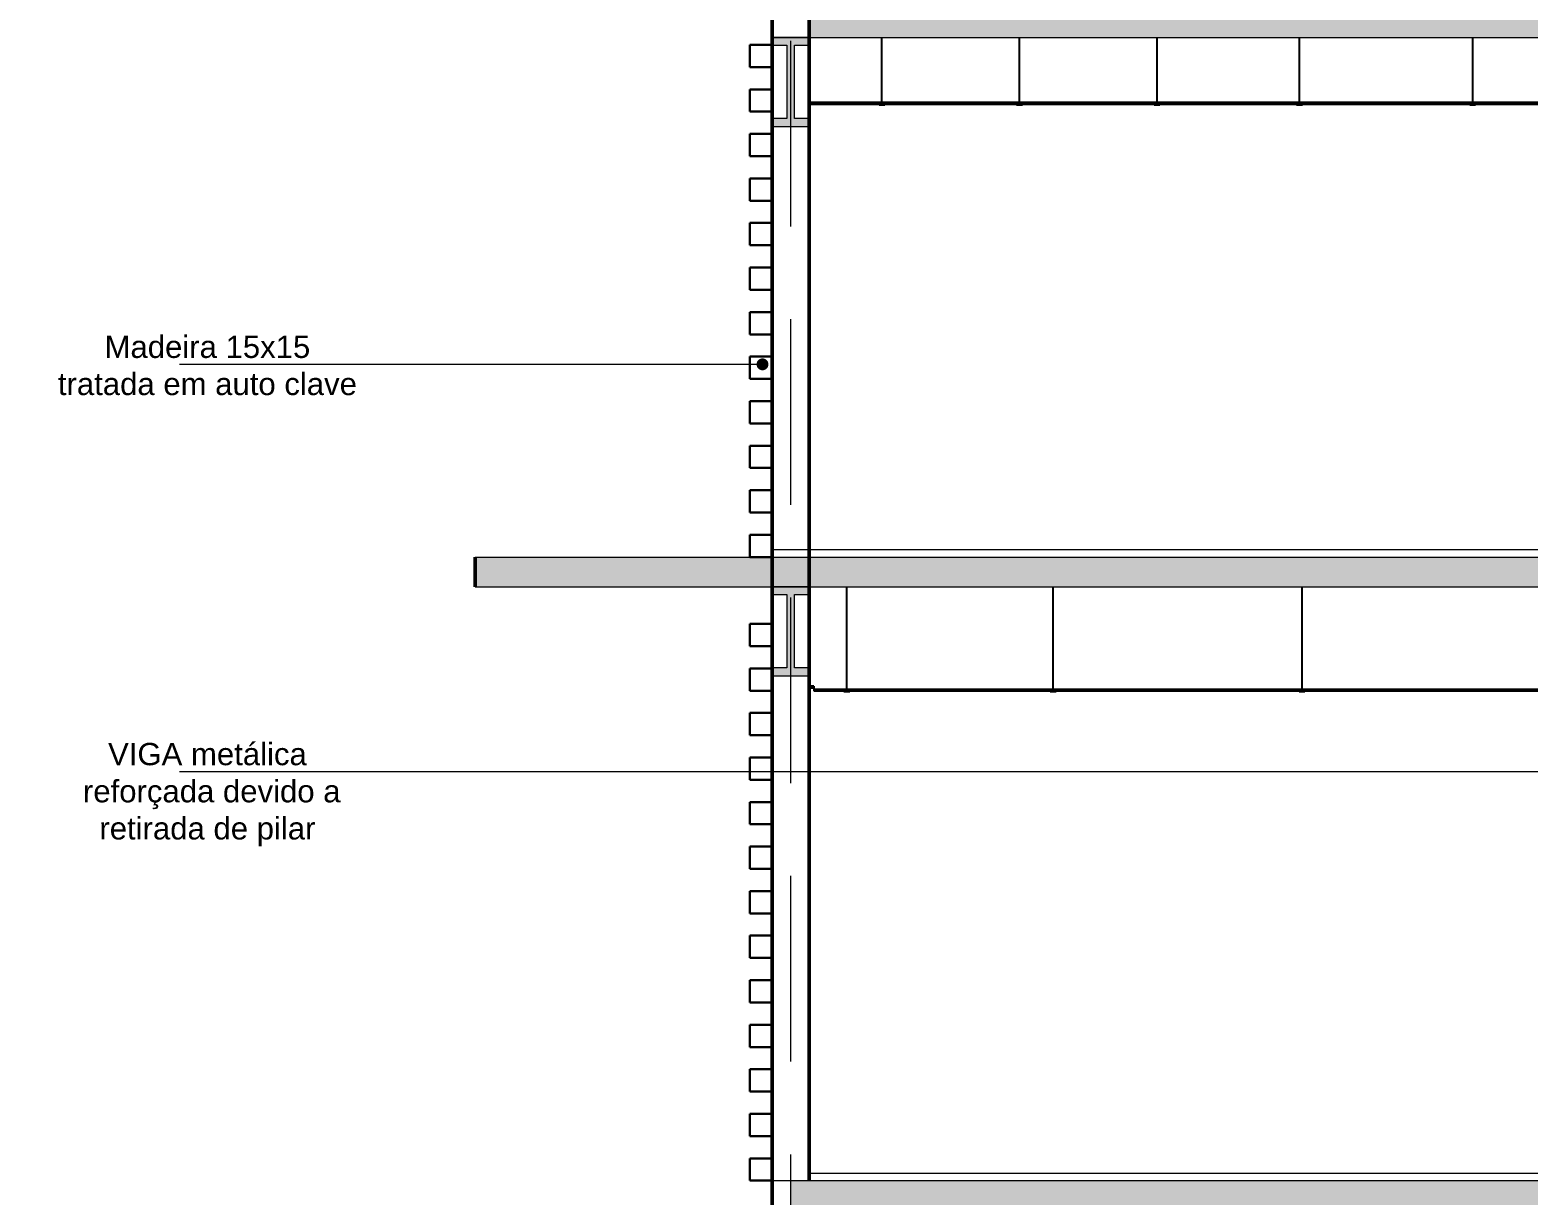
# Model space of a CAD drawing. Header units: millimetres. Extents: x 1135 to 1350, y 205 to 283.
# Drawn here: x 1145.87 to 1155.96, y 220.8 to 228.65 of the extents above; entities that cross this region are included whole.
import ezdxf

# ---------------------------------------------------------------- set-up
doc = ezdxf.new("R2010")
doc.units = ezdxf.units.MM
doc.header["$LTSCALE"] = 10
doc.linetypes.add('DASHED2', pattern=[0.375, 0.25, -0.125])
doc.layers.add('CIEL', color=8, linetype='Continuous')
doc.layers.add('FONDO', color=8, linetype='Continuous')
for name, color, linetype, lineweight in [('COTA', 90, 'Continuous', 9), ('HACHT', 90, 'Continuous', 9), ('linha estutura', 252, 'Continuous', 13), ('PAREDES 2', 50, 'Continuous', 50), ('pn 02', 16, 'Continuous', 20), ('PN-01', 90, 'Continuous', 13), ('PN-03', 180, 'Continuous', 30)]:
    doc.layers.add(name, color=color, linetype=linetype, lineweight=lineweight)
doc.styles.get("Standard").update_dxf_attribs({"font": 'simplex.shx'})

msp = doc.modelspace()

# ---------------------------------------------------------------- hatches: boundary and pattern name
at = {"layer": 'HACHT'}
for points in [[(1150.868, 228.053), (1150.868, 227.999), (1151.118, 227.999), (1151.118, 228.053), (1151.02, 228.053), (1151.02, 228.547), (1151.118, 228.547), (1151.118, 228.6), (1150.868, 228.6), (1150.868, 228.547), (1150.967, 228.547), (1150.967, 228.053)], [(1150.868, 224.353), (1150.868, 224.299), (1151.118, 224.299), (1151.118, 224.353), (1151.02, 224.353), (1151.02, 224.847), (1151.118, 224.847), (1151.118, 224.9), (1150.868, 224.9), (1150.868, 224.847), (1150.967, 224.847), (1150.967, 224.353)]]:
    msp.add_hatch(color=256, dxfattribs=at).paths.add_polyline_path(points)
h = msp.add_hatch(color=256, dxfattribs=at)
h.paths.add_polyline_path([(1150.993, 225.1), (1150.868, 225.1), (1150.868, 224.9), (1150.993, 224.9)])
h.paths.add_polyline_path([(1151.118, 225.1), (1150.993, 225.1), (1150.993, 224.9), (1151.118, 224.9)])
at = {"layer": 'PN-01'}
h = msp.add_hatch(color=256, dxfattribs=at)
h.paths.add_polyline_path([(1192.993, 228.8), (1186.993, 228.8), (1186.993, 228.6), (1192.993, 228.6)])
h.paths.add_polyline_path([(1186.993, 228.8), (1180.993, 228.8), (1180.993, 228.6), (1186.993, 228.6)])
h.paths.add_polyline_path([(1180.993, 228.8), (1174.993, 228.8), (1174.993, 228.6), (1180.993, 228.6)])
h.paths.add_polyline_path([(1174.993, 228.8), (1168.993, 228.8), (1168.993, 228.6), (1174.993, 228.6)])
h.paths.add_polyline_path([(1168.993, 228.8), (1162.993, 228.8), (1162.993, 228.6), (1168.993, 228.6)])
h.paths.add_polyline_path([(1162.993, 228.8), (1156.993, 228.8), (1156.993, 228.6), (1162.993, 228.6)])
h.paths.add_polyline_path([(1156.993, 228.8), (1151.118, 228.8), (1151.118, 228.6), (1156.993, 228.6)])
h.paths.add_polyline_path([(1150.868, 225.1), (1148.868, 225.1), (1148.868, 224.9), (1150.868, 224.9)])
h.paths.add_polyline_path([(1156.993, 225.1), (1151.118, 225.1), (1151.118, 224.9), (1156.993, 224.9)])
h.paths.add_polyline_path([(1162.993, 225.1), (1156.993, 225.1), (1156.993, 224.9), (1162.993, 224.9)])
h.paths.add_polyline_path([(1168.993, 225.1), (1162.993, 225.1), (1162.993, 224.9), (1168.993, 224.9)])
h.paths.add_polyline_path([(1174.993, 225.1), (1168.993, 225.1), (1168.993, 224.9), (1174.993, 224.9)])
h.paths.add_polyline_path([(1180.993, 225.1), (1174.993, 225.1), (1174.993, 224.9), (1180.993, 224.9)])
h.paths.add_polyline_path([(1186.993, 225.1), (1180.993, 225.1), (1180.993, 224.9), (1186.993, 224.9)])
h.paths.add_polyline_path([(1192.993, 225.1), (1186.993, 225.1), (1186.993, 224.9), (1192.993, 224.9)])
h.paths.add_polyline_path([(1192.993, 220.9), (1186.993, 220.9), (1186.993, 220.7), (1192.993, 220.7)])
h.paths.add_polyline_path([(1186.993, 220.9), (1180.993, 220.9), (1180.993, 220.7), (1186.993, 220.7)])
h.paths.add_polyline_path([(1180.993, 220.9), (1174.993, 220.9), (1174.993, 220.7), (1180.993, 220.7)])
h.paths.add_polyline_path([(1174.993, 220.9), (1168.993, 220.9), (1168.993, 220.7), (1174.993, 220.7)])
h.paths.add_polyline_path([(1168.993, 220.9), (1162.993, 220.9), (1162.993, 220.7), (1168.993, 220.7)])
h.paths.add_polyline_path([(1162.993, 220.9), (1156.993, 220.9), (1156.993, 220.7), (1162.993, 220.7)])
h.paths.add_polyline_path([(1156.993, 220.9), (1150.993, 220.9), (1150.993, 220.2), (1151.118, 220.2), (1151.118, 220.7), (1156.993, 220.7)])
h.paths.add_polyline_path([(1150.993, 220.2), (1145.868, 220.2), (1145.868, 220), (1150.993, 220)])
h.paths.add_polyline_path([(1151.243, 220.2), (1150.993, 220.2), (1150.993, 220), (1151.243, 220)])

# ---------------------------------------------------------------- linework, layer by layer
at = {"layer": 'CIEL'}
for p, q in [((1151.118, 228.163), (1217.143, 228.163)), ((1151.118, 228.15), (1217.143, 228.15)), ((1151.589, 228.146), (1151.629, 228.146)), ((1152.516, 228.146), (1152.555, 228.146)), ((1153.442, 228.146), (1153.482, 228.146)), ((1154.402, 228.146), (1154.442, 228.146)), ((1155.569, 228.146), (1155.609, 228.146)), ((1151.149, 224.231), (1151.118, 224.231)), ((1151.149, 224.218), (1151.118, 224.218)), ((1151.149, 224.231), (1151.149, 224.218)), ((1151.149, 224.211), (1168.887, 224.211)), ((1151.149, 224.211), (1151.149, 224.199)), ((1151.149, 224.199), (1168.887, 224.199)), ((1151.353, 224.195), (1151.393, 224.195)), ((1152.743, 224.195), (1152.782, 224.195)), ((1154.42, 224.195), (1154.459, 224.195))]:
    msp.add_line(p, q, dxfattribs=at)
at = {"layer": 'COTA'}
for p, q in [((1150.767, 226.398), (1146.875, 226.398)), ((1162.31, 223.654), (1146.875, 223.654))]:
    msp.add_line(p, q, dxfattribs=at)
at = {"layer": 'COTA', "const_width": 0.04}
msp.add_lwpolyline([(1150.804, 226.418, 1), (1150.804, 226.378, 1)], format="xyb", close=True, dxfattribs=at)
at = {"layer": 'FONDO'}
for p, q in [((1151.609, 228.146), (1151.609, 228.6)), ((1152.535, 228.146), (1152.535, 228.6)), ((1153.462, 228.146), (1153.462, 228.6)), ((1154.422, 228.146), (1154.422, 228.6)), ((1155.589, 228.146), (1155.589, 228.6)), ((1151.373, 224.195), (1151.373, 224.9)), ((1152.762, 224.195), (1152.762, 224.9)), ((1154.44, 224.195), (1154.44, 224.9))]:
    msp.add_line(p, q, dxfattribs=at)
at = {"layer": 'linha estutura', "linetype": 'DASHED2', "ltscale": 0.5}
msp.add_line((1150.993, 232.327), (1150.993, 205.118), dxfattribs=at)
at = {"layer": 'PAREDES 2'}
for p, q in [((1150.868, 230.45), (1150.868, 220.2)), ((1151.118, 220.9), (1151.118, 230.45)), ((1148.868, 225.1), (1148.868, 224.9))]:
    msp.add_line(p, q, dxfattribs=at)
at = {"layer": 'pn 02'}
for p, q in [((1150.868, 228.6), (1217.143, 228.6)), ((1148.868, 225.1), (1231.118, 225.1)), ((1150.868, 225.15), (1228.868, 225.15)), ((1148.868, 224.9), (1231.118, 224.9)), ((1151.118, 220.95), (1198.918, 220.95)), ((1150.868, 220.9), (1229.118, 220.9))]:
    msp.add_line(p, q, dxfattribs=at)
at = {"layer": 'pn 02', "linetype": 'Continuous'}
for points in [[(1150.868, 228.053), (1150.868, 227.999), (1151.118, 227.999), (1151.118, 228.053), (1151.02, 228.053), (1151.02, 228.547), (1151.118, 228.547), (1151.118, 228.6), (1150.868, 228.6), (1150.868, 228.547), (1150.967, 228.547), (1150.967, 228.053)], [(1150.868, 224.353), (1150.868, 224.299), (1151.118, 224.299), (1151.118, 224.353), (1151.02, 224.353), (1151.02, 224.847), (1151.118, 224.847), (1151.118, 224.9), (1150.868, 224.9), (1150.868, 224.847), (1150.967, 224.847), (1150.967, 224.353)]]:
    msp.add_lwpolyline(points, close=True, dxfattribs=at)
at = {"layer": 'PN-03'}
for p, q in [((1150.718, 228.55), (1150.718, 228.4)), ((1150.868, 228.55), (1150.718, 228.55)), ((1150.868, 228.4), (1150.718, 228.4)), ((1150.718, 228.25), (1150.718, 228.1)), ((1150.868, 228.25), (1150.718, 228.25)), ((1150.868, 228.1), (1150.718, 228.1)), ((1150.718, 227.95), (1150.718, 227.8)), ((1150.868, 227.95), (1150.718, 227.95)), ((1150.868, 227.8), (1150.718, 227.8)), ((1150.718, 227.65), (1150.718, 227.5)), ((1150.868, 227.65), (1150.718, 227.65)), ((1150.868, 227.5), (1150.718, 227.5)), ((1150.718, 227.35), (1150.718, 227.2)), ((1150.868, 227.35), (1150.718, 227.35)), ((1150.868, 227.2), (1150.718, 227.2)), ((1150.718, 227.05), (1150.718, 226.9)), ((1150.868, 227.05), (1150.718, 227.05)), ((1150.868, 226.9), (1150.718, 226.9)), ((1150.718, 226.75), (1150.718, 226.6)), ((1150.868, 226.75), (1150.718, 226.75)), ((1150.868, 226.6), (1150.718, 226.6)), ((1150.718, 226.45), (1150.718, 226.3)), ((1150.868, 226.45), (1150.718, 226.45)), ((1150.868, 226.3), (1150.718, 226.3)), ((1150.718, 226.15), (1150.718, 226)), ((1150.868, 226.15), (1150.718, 226.15)), ((1150.868, 226), (1150.718, 226)), ((1150.718, 225.85), (1150.718, 225.7)), ((1150.868, 225.85), (1150.718, 225.85)), ((1150.868, 225.7), (1150.718, 225.7)), ((1150.718, 225.55), (1150.718, 225.4)), ((1150.868, 225.55), (1150.718, 225.55)), ((1150.868, 225.4), (1150.718, 225.4)), ((1150.718, 225.25), (1150.718, 225.1)), ((1150.868, 225.25), (1150.718, 225.25)), ((1150.868, 225.1), (1150.718, 225.1)), ((1150.718, 224.65), (1150.718, 224.5)), ((1150.868, 224.65), (1150.718, 224.65)), ((1150.868, 224.5), (1150.718, 224.5)), ((1150.718, 224.35), (1150.718, 224.2)), ((1150.868, 224.35), (1150.718, 224.35)), ((1150.868, 224.2), (1150.718, 224.2)), ((1150.718, 224.05), (1150.718, 223.9)), ((1150.868, 224.05), (1150.718, 224.05)), ((1150.868, 223.9), (1150.718, 223.9)), ((1150.718, 223.75), (1150.718, 223.6)), ((1150.868, 223.75), (1150.718, 223.75)), ((1150.868, 223.6), (1150.718, 223.6)), ((1150.718, 223.45), (1150.718, 223.3)), ((1150.868, 223.45), (1150.718, 223.45)), ((1150.868, 223.3), (1150.718, 223.3)), ((1150.718, 223.15), (1150.718, 223)), ((1150.868, 223.15), (1150.718, 223.15)), ((1150.868, 223), (1150.718, 223)), ((1150.718, 222.85), (1150.718, 222.7)), ((1150.868, 222.85), (1150.718, 222.85)), ((1150.868, 222.7), (1150.718, 222.7)), ((1150.718, 222.55), (1150.718, 222.4)), ((1150.868, 222.55), (1150.718, 222.55)), ((1150.868, 222.4), (1150.718, 222.4)), ((1150.718, 222.25), (1150.718, 222.1)), ((1150.868, 222.25), (1150.718, 222.25)), ((1150.868, 222.1), (1150.718, 222.1)), ((1150.718, 221.95), (1150.718, 221.8)), ((1150.868, 221.95), (1150.718, 221.95)), ((1150.868, 221.8), (1150.718, 221.8)), ((1150.718, 221.65), (1150.718, 221.5)), ((1150.868, 221.65), (1150.718, 221.65)), ((1150.868, 221.5), (1150.718, 221.5)), ((1150.718, 221.35), (1150.718, 221.2)), ((1150.868, 221.35), (1150.718, 221.35)), ((1150.868, 221.2), (1150.718, 221.2)), ((1150.718, 221.05), (1150.718, 220.9)), ((1150.868, 221.05), (1150.718, 221.05)), ((1150.868, 220.9), (1150.718, 220.9))]:
    msp.add_line(p, q, dxfattribs=at)

# ---------------------------------------------------------------- texts
at = {"layer": 'COTA', "char_height": 0.15, "width": 3.564, "attachment_point": 2}
for s, insert in [('{\\fArial|b0|i0|c0|p34;Madeira 15x15\\Ptratada em auto clave}', (1147.064, 226.591)), ('{\\fArial|b0|i0|c0|p34;VIGA metálica\\P reforçada devido a \\Pretirada de pilar}', (1147.064, 223.848))]:
    msp.add_mtext(s, dxfattribs=dict(at, insert=insert))

doc.saveas('drawing.dxf')
